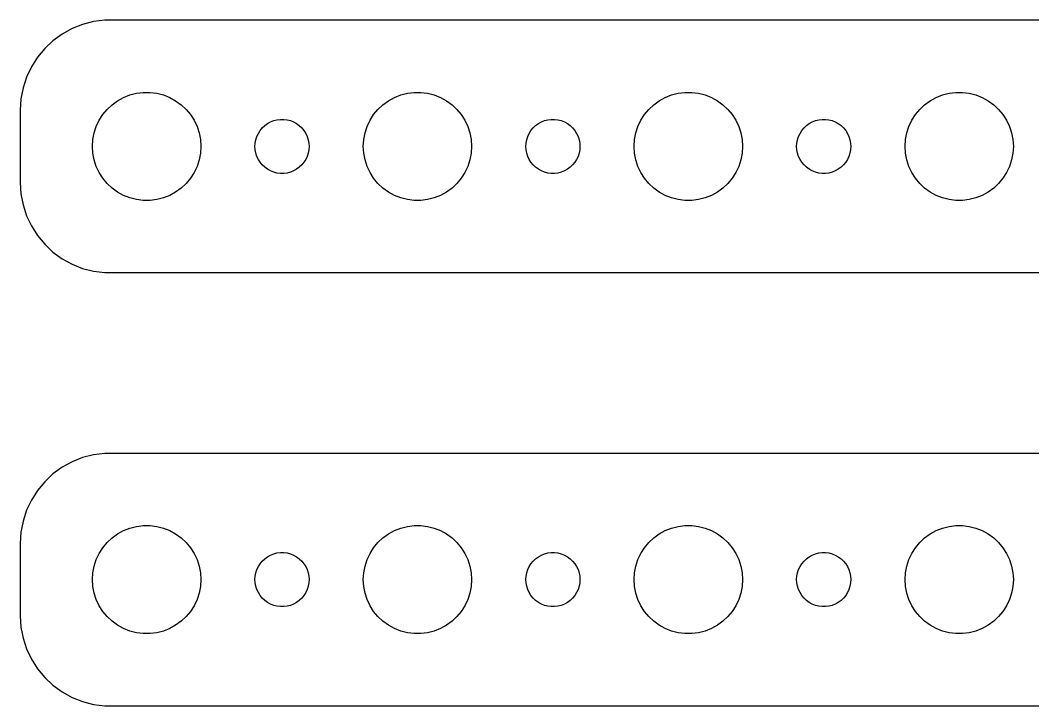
# Model space of a CAD drawing. Header units: metres. Extents: x -224 to 224, y 17 to 55.
# Drawn here: x -224.5 to -168.4, y 17 to 55 of the extents above; entities that cross this region are included whole.
import ezdxf

# ---------------------------------------------------------------- set-up
doc = ezdxf.new("R2010")
doc.units = ezdxf.units.M

msp = doc.modelspace()

# ---------------------------------------------------------------- linework, layer by layer
for p, q in [((-219.814, 54.9901), (-220.437, 54.9114)), ((219.814, 54.9901), (-219.814, 54.9901)), ((-221.629, 54.5241), (-222.179, 54.2216)), ((-221.045, 54.7553), (-221.629, 54.5241)), ((-220.437, 54.9114), (-221.045, 54.7553)), ((-222.687, 53.8526), (-223.145, 53.4227)), ((-222.179, 54.2216), (-222.687, 53.8526)), ((-223.145, 53.4227), (-223.545, 52.9389)), ((-223.545, 52.9389), (-223.882, 52.4088)), ((-223.882, 52.4088), (-224.149, 51.8406)), ((-224.149, 51.8406), (-224.343, 51.2434)), ((-224.343, 51.2434), (-224.461, 50.6267)), ((-224.461, 50.6267), (-224.5, 50)), ((-219.412, 50.3115), (-219.107, 50.533)), ((-219.107, 50.533), (-218.777, 50.7145)), ((-218.777, 50.7145), (-218.427, 50.8532)), ((-218.427, 50.8532), (-218.062, 50.9469)), ((-218.062, 50.9469), (-217.688, 50.9941)), ((-217.688, 50.9941), (-217.312, 50.9941)), ((-217.312, 50.9941), (-216.938, 50.9469)), ((-216.938, 50.9469), (-216.573, 50.8532)), ((-216.573, 50.8532), (-216.223, 50.7145)), ((-216.223, 50.7145), (-215.893, 50.533)), ((-215.893, 50.533), (-215.588, 50.3115)), ((-204.412, 50.3115), (-204.107, 50.533)), ((-204.107, 50.533), (-203.777, 50.7145)), ((-203.777, 50.7145), (-203.427, 50.8532)), ((-203.427, 50.8532), (-203.062, 50.9469)), ((-203.062, 50.9469), (-202.688, 50.9941)), ((-202.688, 50.9941), (-202.312, 50.9941)), ((-202.312, 50.9941), (-201.938, 50.9469)), ((-201.938, 50.9469), (-201.573, 50.8532)), ((-201.573, 50.8532), (-201.223, 50.7145)), ((-201.223, 50.7145), (-200.893, 50.533)), ((-200.893, 50.533), (-200.588, 50.3115)), ((-189.412, 50.3115), (-189.107, 50.533)), ((-189.107, 50.533), (-188.777, 50.7145)), ((-188.777, 50.7145), (-188.427, 50.8532)), ((-188.427, 50.8532), (-188.062, 50.9469)), ((-188.062, 50.9469), (-187.688, 50.9941)), ((-187.688, 50.9941), (-187.312, 50.9941)), ((-187.312, 50.9941), (-186.938, 50.9469)), ((-186.938, 50.9469), (-186.573, 50.8532)), ((-186.573, 50.8532), (-186.223, 50.7145)), ((-186.223, 50.7145), (-185.893, 50.533)), ((-185.893, 50.533), (-185.588, 50.3115)), ((-174.412, 50.3115), (-174.107, 50.533)), ((-174.107, 50.533), (-173.777, 50.7145)), ((-173.777, 50.7145), (-173.427, 50.8532)), ((-173.427, 50.8532), (-173.062, 50.9469)), ((-173.062, 50.9469), (-172.688, 50.9941)), ((-172.688, 50.9941), (-172.312, 50.9941)), ((-172.312, 50.9941), (-171.938, 50.9469)), ((-171.938, 50.9469), (-171.573, 50.8532)), ((-171.573, 50.8532), (-171.223, 50.7145)), ((-171.223, 50.7145), (-170.893, 50.533)), ((-170.893, 50.533), (-170.588, 50.3115)), ((-224.5, 50), (-224.5, 46)), ((-219.927, 49.7634), (-219.687, 50.0536)), ((-219.687, 50.0536), (-219.412, 50.3115)), ((-215.588, 50.3115), (-215.313, 50.0536)), ((-215.313, 50.0536), (-215.073, 49.7634)), ((-204.927, 49.7634), (-204.687, 50.0536)), ((-204.687, 50.0536), (-204.412, 50.3115)), ((-200.588, 50.3115), (-200.313, 50.0536)), ((-200.313, 50.0536), (-200.073, 49.7634)), ((-189.927, 49.7634), (-189.687, 50.0536)), ((-189.687, 50.0536), (-189.412, 50.3115)), ((-185.588, 50.3115), (-185.313, 50.0536)), ((-185.313, 50.0536), (-185.073, 49.7634)), ((-174.927, 49.7634), (-174.687, 50.0536)), ((-174.687, 50.0536), (-174.412, 50.3115)), ((-170.588, 50.3115), (-170.313, 50.0536)), ((-170.313, 50.0536), (-170.073, 49.7634)), ((-220.289, 49.1044), (-220.129, 49.4453)), ((-220.129, 49.4453), (-219.927, 49.7634)), ((-215.073, 49.7634), (-214.871, 49.4453)), ((-214.871, 49.4453), (-214.711, 49.1044)), ((-210.804, 49.2665), (-210.639, 49.3572)), ((-210.639, 49.3572), (-210.464, 49.4266)), ((-210.464, 49.4266), (-210.281, 49.4734)), ((-210.281, 49.4734), (-210.094, 49.497)), ((-210.094, 49.497), (-209.906, 49.497)), ((-209.906, 49.497), (-209.719, 49.4734)), ((-209.719, 49.4734), (-209.536, 49.4266)), ((-209.536, 49.4266), (-209.361, 49.3572)), ((-209.361, 49.3572), (-209.196, 49.2665)), ((-205.289, 49.1044), (-205.129, 49.4453)), ((-205.129, 49.4453), (-204.927, 49.7634)), ((-200.073, 49.7634), (-199.871, 49.4453)), ((-199.871, 49.4453), (-199.711, 49.1044)), ((-195.804, 49.2665), (-195.639, 49.3572)), ((-195.639, 49.3572), (-195.464, 49.4266)), ((-195.464, 49.4266), (-195.281, 49.4734)), ((-195.281, 49.4734), (-195.094, 49.497)), ((-195.094, 49.497), (-194.906, 49.497)), ((-194.906, 49.497), (-194.719, 49.4734)), ((-194.719, 49.4734), (-194.536, 49.4266)), ((-194.536, 49.4266), (-194.361, 49.3572)), ((-194.361, 49.3572), (-194.196, 49.2665)), ((-190.289, 49.1044), (-190.129, 49.4453)), ((-190.129, 49.4453), (-189.927, 49.7634)), ((-185.073, 49.7634), (-184.871, 49.4453)), ((-184.871, 49.4453), (-184.711, 49.1044)), ((-180.804, 49.2665), (-180.639, 49.3572)), ((-180.639, 49.3572), (-180.464, 49.4266)), ((-180.464, 49.4266), (-180.281, 49.4734)), ((-180.281, 49.4734), (-180.094, 49.497)), ((-180.094, 49.497), (-179.906, 49.497)), ((-179.906, 49.497), (-179.719, 49.4734)), ((-179.719, 49.4734), (-179.536, 49.4266)), ((-179.536, 49.4266), (-179.361, 49.3572)), ((-179.361, 49.3572), (-179.196, 49.2665)), ((-175.289, 49.1044), (-175.129, 49.4453)), ((-175.129, 49.4453), (-174.927, 49.7634)), ((-170.073, 49.7634), (-169.871, 49.4453)), ((-169.871, 49.4453), (-169.711, 49.1044)), ((-220.406, 48.7461), (-220.289, 49.1044)), ((-214.711, 49.1044), (-214.594, 48.7461)), ((-211.314, 48.7226), (-211.214, 48.8817)), ((-211.214, 48.8817), (-211.093, 49.0268)), ((-211.093, 49.0268), (-210.956, 49.1558)), ((-210.956, 49.1558), (-210.804, 49.2665)), ((-209.196, 49.2665), (-209.044, 49.1558)), ((-209.044, 49.1558), (-208.907, 49.0268)), ((-208.907, 49.0268), (-208.786, 48.8817)), ((-208.786, 48.8817), (-208.686, 48.7226)), ((-205.406, 48.7461), (-205.289, 49.1044)), ((-199.711, 49.1044), (-199.594, 48.7461)), ((-196.314, 48.7226), (-196.214, 48.8817)), ((-196.214, 48.8817), (-196.093, 49.0268)), ((-196.093, 49.0268), (-195.956, 49.1558)), ((-195.956, 49.1558), (-195.804, 49.2665)), ((-194.196, 49.2665), (-194.044, 49.1558)), ((-194.044, 49.1558), (-193.907, 49.0268)), ((-193.907, 49.0268), (-193.786, 48.8817)), ((-193.786, 48.8817), (-193.686, 48.7226)), ((-190.406, 48.7461), (-190.289, 49.1044)), ((-184.711, 49.1044), (-184.594, 48.7461)), ((-181.314, 48.7226), (-181.214, 48.8817)), ((-181.214, 48.8817), (-181.093, 49.0268)), ((-181.093, 49.0268), (-180.956, 49.1558)), ((-180.956, 49.1558), (-180.804, 49.2665)), ((-179.196, 49.2665), (-179.044, 49.1558)), ((-179.044, 49.1558), (-178.907, 49.0268)), ((-178.907, 49.0268), (-178.786, 48.8817)), ((-178.786, 48.8817), (-178.686, 48.7226)), ((-175.406, 48.7461), (-175.289, 49.1044)), ((-169.711, 49.1044), (-169.594, 48.7461)), ((-220.5, 48), (-220.476, 48.376)), ((-220.476, 48.376), (-220.406, 48.7461)), ((-214.594, 48.7461), (-214.524, 48.376)), ((-214.524, 48.376), (-214.5, 48)), ((-211.488, 48.188), (-211.453, 48.373)), ((-211.453, 48.373), (-211.395, 48.5522)), ((-211.395, 48.5522), (-211.314, 48.7226)), ((-208.686, 48.7226), (-208.605, 48.5522)), ((-208.605, 48.5522), (-208.547, 48.373)), ((-208.547, 48.373), (-208.512, 48.188)), ((-205.5, 48), (-205.476, 48.376)), ((-205.476, 48.376), (-205.406, 48.7461)), ((-199.594, 48.7461), (-199.524, 48.376)), ((-199.524, 48.376), (-199.5, 48)), ((-196.488, 48.188), (-196.453, 48.373)), ((-196.453, 48.373), (-196.395, 48.5522)), ((-196.395, 48.5522), (-196.314, 48.7226)), ((-193.686, 48.7226), (-193.605, 48.5522)), ((-193.605, 48.5522), (-193.547, 48.373)), ((-193.547, 48.373), (-193.512, 48.188)), ((-190.5, 48), (-190.476, 48.376)), ((-190.476, 48.376), (-190.406, 48.7461)), ((-184.594, 48.7461), (-184.524, 48.376)), ((-184.524, 48.376), (-184.5, 48)), ((-181.488, 48.188), (-181.453, 48.373)), ((-181.453, 48.373), (-181.395, 48.5522)), ((-181.395, 48.5522), (-181.314, 48.7226)), ((-178.686, 48.7226), (-178.605, 48.5522)), ((-178.605, 48.5522), (-178.547, 48.373)), ((-178.547, 48.373), (-178.512, 48.188)), ((-175.5, 48), (-175.476, 48.376)), ((-175.476, 48.376), (-175.406, 48.7461)), ((-169.594, 48.7461), (-169.524, 48.376)), ((-169.524, 48.376), (-169.5, 48)), ((-220.476, 47.624), (-220.5, 48)), ((-214.5, 48), (-214.524, 47.624)), ((-211.5, 48), (-211.488, 48.188)), ((-211.488, 47.812), (-211.5, 48)), ((-211.453, 47.627), (-211.488, 47.812)), ((-208.512, 47.812), (-208.547, 47.627)), ((-208.512, 48.188), (-208.5, 48)), ((-208.5, 48), (-208.512, 47.812)), ((-205.476, 47.624), (-205.5, 48)), ((-199.5, 48), (-199.524, 47.624)), ((-196.5, 48), (-196.488, 48.188)), ((-196.488, 47.812), (-196.5, 48)), ((-196.453, 47.627), (-196.488, 47.812)), ((-193.512, 47.812), (-193.547, 47.627)), ((-193.512, 48.188), (-193.5, 48)), ((-193.5, 48), (-193.512, 47.812)), ((-190.476, 47.624), (-190.5, 48)), ((-184.5, 48), (-184.524, 47.624)), ((-181.5, 48), (-181.488, 48.188)), ((-181.488, 47.812), (-181.5, 48)), ((-181.453, 47.627), (-181.488, 47.812)), ((-178.512, 47.812), (-178.547, 47.627)), ((-178.512, 48.188), (-178.5, 48)), ((-178.5, 48), (-178.512, 47.812)), ((-175.476, 47.624), (-175.5, 48)), ((-169.5, 48), (-169.524, 47.624)), ((-220.406, 47.2539), (-220.476, 47.624)), ((-220.289, 46.8956), (-220.406, 47.2539)), ((-214.594, 47.2539), (-214.711, 46.8956)), ((-214.524, 47.624), (-214.594, 47.2539)), ((-211.395, 47.4478), (-211.453, 47.627)), ((-211.314, 47.2774), (-211.395, 47.4478)), ((-211.214, 47.1183), (-211.314, 47.2774)), ((-211.093, 46.9732), (-211.214, 47.1183)), ((-208.786, 47.1183), (-208.907, 46.9732)), ((-208.686, 47.2774), (-208.786, 47.1183)), ((-208.605, 47.4478), (-208.686, 47.2774)), ((-208.547, 47.627), (-208.605, 47.4478)), ((-205.406, 47.2539), (-205.476, 47.624)), ((-205.289, 46.8956), (-205.406, 47.2539)), ((-199.594, 47.2539), (-199.711, 46.8956)), ((-199.524, 47.624), (-199.594, 47.2539)), ((-196.395, 47.4478), (-196.453, 47.627)), ((-196.314, 47.2774), (-196.395, 47.4478)), ((-196.214, 47.1183), (-196.314, 47.2774)), ((-196.093, 46.9732), (-196.214, 47.1183)), ((-193.786, 47.1183), (-193.907, 46.9732)), ((-193.686, 47.2774), (-193.786, 47.1183)), ((-193.605, 47.4478), (-193.686, 47.2774)), ((-193.547, 47.627), (-193.605, 47.4478)), ((-190.406, 47.2539), (-190.476, 47.624)), ((-190.289, 46.8956), (-190.406, 47.2539)), ((-184.594, 47.2539), (-184.711, 46.8956)), ((-184.524, 47.624), (-184.594, 47.2539)), ((-181.395, 47.4478), (-181.453, 47.627)), ((-181.314, 47.2774), (-181.395, 47.4478)), ((-181.214, 47.1183), (-181.314, 47.2774)), ((-181.093, 46.9732), (-181.214, 47.1183)), ((-178.786, 47.1183), (-178.907, 46.9732)), ((-178.686, 47.2774), (-178.786, 47.1183)), ((-178.605, 47.4478), (-178.686, 47.2774)), ((-178.547, 47.627), (-178.605, 47.4478)), ((-175.406, 47.2539), (-175.476, 47.624)), ((-175.289, 46.8956), (-175.406, 47.2539)), ((-169.594, 47.2539), (-169.711, 46.8956)), ((-169.524, 47.624), (-169.594, 47.2539)), ((-220.129, 46.5547), (-220.289, 46.8956)), ((-219.927, 46.2366), (-220.129, 46.5547)), ((-214.871, 46.5547), (-215.073, 46.2366)), ((-214.711, 46.8956), (-214.871, 46.5547)), ((-210.956, 46.8442), (-211.093, 46.9732)), ((-210.804, 46.7335), (-210.956, 46.8442)), ((-210.639, 46.6428), (-210.804, 46.7335)), ((-210.464, 46.5734), (-210.639, 46.6428)), ((-210.281, 46.5266), (-210.464, 46.5734)), ((-209.536, 46.5734), (-209.719, 46.5266)), ((-209.361, 46.6428), (-209.536, 46.5734)), ((-209.196, 46.7335), (-209.361, 46.6428)), ((-209.044, 46.8442), (-209.196, 46.7335)), ((-208.907, 46.9732), (-209.044, 46.8442)), ((-205.129, 46.5547), (-205.289, 46.8956)), ((-204.927, 46.2366), (-205.129, 46.5547)), ((-199.871, 46.5547), (-200.073, 46.2366)), ((-199.711, 46.8956), (-199.871, 46.5547)), ((-195.956, 46.8442), (-196.093, 46.9732)), ((-195.804, 46.7335), (-195.956, 46.8442)), ((-195.639, 46.6428), (-195.804, 46.7335)), ((-195.464, 46.5734), (-195.639, 46.6428)), ((-195.281, 46.5266), (-195.464, 46.5734)), ((-194.536, 46.5734), (-194.719, 46.5266)), ((-194.361, 46.6428), (-194.536, 46.5734)), ((-194.196, 46.7335), (-194.361, 46.6428)), ((-194.044, 46.8442), (-194.196, 46.7335)), ((-193.907, 46.9732), (-194.044, 46.8442)), ((-190.129, 46.5547), (-190.289, 46.8956)), ((-189.927, 46.2366), (-190.129, 46.5547)), ((-184.871, 46.5547), (-185.073, 46.2366)), ((-184.711, 46.8956), (-184.871, 46.5547)), ((-180.956, 46.8442), (-181.093, 46.9732)), ((-180.804, 46.7335), (-180.956, 46.8442)), ((-180.639, 46.6428), (-180.804, 46.7335)), ((-180.464, 46.5734), (-180.639, 46.6428)), ((-180.281, 46.5266), (-180.464, 46.5734)), ((-179.536, 46.5734), (-179.719, 46.5266)), ((-179.361, 46.6428), (-179.536, 46.5734)), ((-179.196, 46.7335), (-179.361, 46.6428)), ((-179.044, 46.8442), (-179.196, 46.7335)), ((-178.907, 46.9732), (-179.044, 46.8442)), ((-175.129, 46.5547), (-175.289, 46.8956)), ((-174.927, 46.2366), (-175.129, 46.5547)), ((-169.871, 46.5547), (-170.073, 46.2366)), ((-169.711, 46.8956), (-169.871, 46.5547)), ((-224.5, 46), (-224.461, 45.3733)), ((-219.687, 45.9464), (-219.927, 46.2366)), ((-215.073, 46.2366), (-215.313, 45.9464)), ((-210.094, 46.503), (-210.281, 46.5266)), ((-209.906, 46.503), (-210.094, 46.503)), ((-209.719, 46.5266), (-209.906, 46.503)), ((-204.687, 45.9464), (-204.927, 46.2366)), ((-200.073, 46.2366), (-200.313, 45.9464)), ((-195.094, 46.503), (-195.281, 46.5266)), ((-194.906, 46.503), (-195.094, 46.503)), ((-194.719, 46.5266), (-194.906, 46.503)), ((-189.687, 45.9464), (-189.927, 46.2366)), ((-185.073, 46.2366), (-185.313, 45.9464)), ((-180.094, 46.503), (-180.281, 46.5266)), ((-179.906, 46.503), (-180.094, 46.503)), ((-179.719, 46.5266), (-179.906, 46.503)), ((-174.687, 45.9464), (-174.927, 46.2366)), ((-170.073, 46.2366), (-170.313, 45.9464)), ((-219.412, 45.6885), (-219.687, 45.9464)), ((-219.107, 45.467), (-219.412, 45.6885)), ((-218.777, 45.2855), (-219.107, 45.467)), ((-215.893, 45.467), (-216.223, 45.2855)), ((-215.588, 45.6885), (-215.893, 45.467)), ((-215.313, 45.9464), (-215.588, 45.6885)), ((-204.412, 45.6885), (-204.687, 45.9464)), ((-204.107, 45.467), (-204.412, 45.6885)), ((-203.777, 45.2855), (-204.107, 45.467)), ((-200.893, 45.467), (-201.223, 45.2855)), ((-200.588, 45.6885), (-200.893, 45.467)), ((-200.313, 45.9464), (-200.588, 45.6885)), ((-189.412, 45.6885), (-189.687, 45.9464)), ((-189.107, 45.467), (-189.412, 45.6885)), ((-188.777, 45.2855), (-189.107, 45.467)), ((-185.893, 45.467), (-186.223, 45.2855)), ((-185.588, 45.6885), (-185.893, 45.467)), ((-185.313, 45.9464), (-185.588, 45.6885)), ((-174.412, 45.6885), (-174.687, 45.9464)), ((-174.107, 45.467), (-174.412, 45.6885)), ((-173.777, 45.2855), (-174.107, 45.467)), ((-170.893, 45.467), (-171.223, 45.2855)), ((-170.588, 45.6885), (-170.893, 45.467)), ((-170.313, 45.9464), (-170.588, 45.6885)), ((-224.461, 45.3733), (-224.343, 44.7566)), ((-218.427, 45.1468), (-218.777, 45.2855)), ((-218.062, 45.0531), (-218.427, 45.1468)), ((-217.688, 45.0059), (-218.062, 45.0531)), ((-217.312, 45.0059), (-217.688, 45.0059)), ((-216.938, 45.0531), (-217.312, 45.0059)), ((-216.573, 45.1468), (-216.938, 45.0531)), ((-216.223, 45.2855), (-216.573, 45.1468)), ((-203.427, 45.1468), (-203.777, 45.2855)), ((-203.062, 45.0531), (-203.427, 45.1468)), ((-202.688, 45.0059), (-203.062, 45.0531)), ((-202.312, 45.0059), (-202.688, 45.0059)), ((-201.938, 45.0531), (-202.312, 45.0059)), ((-201.573, 45.1468), (-201.938, 45.0531)), ((-201.223, 45.2855), (-201.573, 45.1468)), ((-188.427, 45.1468), (-188.777, 45.2855)), ((-188.062, 45.0531), (-188.427, 45.1468)), ((-187.688, 45.0059), (-188.062, 45.0531)), ((-187.312, 45.0059), (-187.688, 45.0059)), ((-186.938, 45.0531), (-187.312, 45.0059)), ((-186.573, 45.1468), (-186.938, 45.0531)), ((-186.223, 45.2855), (-186.573, 45.1468)), ((-173.427, 45.1468), (-173.777, 45.2855)), ((-173.062, 45.0531), (-173.427, 45.1468)), ((-172.688, 45.0059), (-173.062, 45.0531)), ((-172.312, 45.0059), (-172.688, 45.0059)), ((-171.938, 45.0531), (-172.312, 45.0059)), ((-171.573, 45.1468), (-171.938, 45.0531)), ((-171.223, 45.2855), (-171.573, 45.1468)), ((-224.343, 44.7566), (-224.149, 44.1594)), ((-224.149, 44.1594), (-223.882, 43.5912)), ((-223.882, 43.5912), (-223.545, 43.0611)), ((-223.545, 43.0611), (-223.145, 42.5773)), ((-223.145, 42.5773), (-222.687, 42.1474)), ((-222.687, 42.1474), (-222.179, 41.7784)), ((-222.179, 41.7784), (-221.629, 41.4759)), ((-221.629, 41.4759), (-221.045, 41.2447)), ((-221.045, 41.2447), (-220.437, 41.0886)), ((-220.437, 41.0886), (-219.814, 41.0099)), ((-219.814, 41.0099), (219.814, 41.0099)), ((-220.437, 30.9114), (-221.045, 30.7553)), ((-219.814, 30.9901), (-220.437, 30.9114)), ((219.814, 30.9901), (-219.814, 30.9901)), ((-221.629, 30.5241), (-222.179, 30.2216)), ((-221.045, 30.7553), (-221.629, 30.5241)), ((-222.687, 29.8526), (-223.145, 29.4227)), ((-222.179, 30.2216), (-222.687, 29.8526)), ((-223.145, 29.4227), (-223.545, 28.9389)), ((-223.545, 28.9389), (-223.882, 28.4088)), ((-223.882, 28.4088), (-224.149, 27.8406)), ((-224.149, 27.8406), (-224.343, 27.2434)), ((-224.343, 27.2434), (-224.461, 26.6267)), ((-218.427, 26.8532), (-218.062, 26.9469)), ((-218.062, 26.9469), (-217.688, 26.9941)), ((-217.688, 26.9941), (-217.312, 26.9941)), ((-217.312, 26.9941), (-216.938, 26.9469)), ((-216.938, 26.9469), (-216.573, 26.8532)), ((-203.427, 26.8532), (-203.062, 26.9469)), ((-203.062, 26.9469), (-202.688, 26.9941)), ((-202.688, 26.9941), (-202.312, 26.9941)), ((-202.312, 26.9941), (-201.938, 26.9469)), ((-201.938, 26.9469), (-201.573, 26.8532)), ((-188.427, 26.8532), (-188.062, 26.9469)), ((-188.062, 26.9469), (-187.688, 26.9941)), ((-187.688, 26.9941), (-187.312, 26.9941)), ((-187.312, 26.9941), (-186.938, 26.9469)), ((-186.938, 26.9469), (-186.573, 26.8532)), ((-173.427, 26.8532), (-173.062, 26.9469)), ((-173.062, 26.9469), (-172.688, 26.9941)), ((-172.688, 26.9941), (-172.312, 26.9941)), ((-172.312, 26.9941), (-171.938, 26.9469)), ((-171.938, 26.9469), (-171.573, 26.8532)), ((-224.461, 26.6267), (-224.5, 26)), ((-219.412, 26.3115), (-219.107, 26.533)), ((-219.107, 26.533), (-218.777, 26.7145)), ((-218.777, 26.7145), (-218.427, 26.8532)), ((-216.573, 26.8532), (-216.223, 26.7145)), ((-216.223, 26.7145), (-215.893, 26.533)), ((-215.893, 26.533), (-215.588, 26.3115)), ((-204.412, 26.3115), (-204.107, 26.533)), ((-204.107, 26.533), (-203.777, 26.7145)), ((-203.777, 26.7145), (-203.427, 26.8532)), ((-201.573, 26.8532), (-201.223, 26.7145)), ((-201.223, 26.7145), (-200.893, 26.533)), ((-200.893, 26.533), (-200.588, 26.3115)), ((-189.412, 26.3115), (-189.107, 26.533)), ((-189.107, 26.533), (-188.777, 26.7145)), ((-188.777, 26.7145), (-188.427, 26.8532)), ((-186.573, 26.8532), (-186.223, 26.7145)), ((-186.223, 26.7145), (-185.893, 26.533)), ((-185.893, 26.533), (-185.588, 26.3115)), ((-174.412, 26.3115), (-174.107, 26.533)), ((-174.107, 26.533), (-173.777, 26.7145)), ((-173.777, 26.7145), (-173.427, 26.8532)), ((-171.573, 26.8532), (-171.223, 26.7145)), ((-171.223, 26.7145), (-170.893, 26.533)), ((-170.893, 26.533), (-170.588, 26.3115)), ((-224.5, 26), (-224.5, 22)), ((-219.927, 25.7634), (-219.687, 26.0536)), ((-219.687, 26.0536), (-219.412, 26.3115)), ((-215.588, 26.3115), (-215.313, 26.0536)), ((-215.313, 26.0536), (-215.073, 25.7634)), ((-204.927, 25.7634), (-204.687, 26.0536)), ((-204.687, 26.0536), (-204.412, 26.3115)), ((-200.588, 26.3115), (-200.313, 26.0536)), ((-200.313, 26.0536), (-200.073, 25.7634)), ((-189.927, 25.7634), (-189.687, 26.0536)), ((-189.687, 26.0536), (-189.412, 26.3115)), ((-185.588, 26.3115), (-185.313, 26.0536)), ((-185.313, 26.0536), (-185.073, 25.7634)), ((-174.927, 25.7634), (-174.687, 26.0536)), ((-174.687, 26.0536), (-174.412, 26.3115)), ((-170.588, 26.3115), (-170.313, 26.0536)), ((-170.313, 26.0536), (-170.073, 25.7634)), ((-220.289, 25.1044), (-220.129, 25.4453)), ((-220.129, 25.4453), (-219.927, 25.7634)), ((-215.073, 25.7634), (-214.871, 25.4453)), ((-214.871, 25.4453), (-214.711, 25.1044)), ((-210.956, 25.1558), (-210.804, 25.2665)), ((-210.804, 25.2665), (-210.639, 25.3572)), ((-210.639, 25.3572), (-210.464, 25.4266)), ((-210.464, 25.4266), (-210.281, 25.4734)), ((-210.281, 25.4734), (-210.094, 25.497)), ((-210.094, 25.497), (-209.906, 25.497)), ((-209.906, 25.497), (-209.719, 25.4734)), ((-209.719, 25.4734), (-209.536, 25.4266)), ((-209.536, 25.4266), (-209.361, 25.3572)), ((-209.361, 25.3572), (-209.196, 25.2665)), ((-209.196, 25.2665), (-209.044, 25.1558)), ((-205.289, 25.1044), (-205.129, 25.4453)), ((-205.129, 25.4453), (-204.927, 25.7634)), ((-200.073, 25.7634), (-199.871, 25.4453)), ((-199.871, 25.4453), (-199.711, 25.1044)), ((-195.956, 25.1558), (-195.804, 25.2665)), ((-195.804, 25.2665), (-195.639, 25.3572)), ((-195.639, 25.3572), (-195.464, 25.4266)), ((-195.464, 25.4266), (-195.281, 25.4734)), ((-195.281, 25.4734), (-195.094, 25.497)), ((-195.094, 25.497), (-194.906, 25.497)), ((-194.906, 25.497), (-194.719, 25.4734)), ((-194.719, 25.4734), (-194.536, 25.4266)), ((-194.536, 25.4266), (-194.361, 25.3572)), ((-194.361, 25.3572), (-194.196, 25.2665)), ((-194.196, 25.2665), (-194.044, 25.1558)), ((-190.289, 25.1044), (-190.129, 25.4453)), ((-190.129, 25.4453), (-189.927, 25.7634)), ((-185.073, 25.7634), (-184.871, 25.4453)), ((-184.871, 25.4453), (-184.711, 25.1044)), ((-180.956, 25.1558), (-180.804, 25.2665)), ((-180.804, 25.2665), (-180.639, 25.3572)), ((-180.639, 25.3572), (-180.464, 25.4266)), ((-180.464, 25.4266), (-180.281, 25.4734)), ((-180.281, 25.4734), (-180.094, 25.497)), ((-180.094, 25.497), (-179.906, 25.497)), ((-179.906, 25.497), (-179.719, 25.4734)), ((-179.719, 25.4734), (-179.536, 25.4266)), ((-179.536, 25.4266), (-179.361, 25.3572)), ((-179.361, 25.3572), (-179.196, 25.2665)), ((-179.196, 25.2665), (-179.044, 25.1558)), ((-175.289, 25.1044), (-175.129, 25.4453)), ((-175.129, 25.4453), (-174.927, 25.7634)), ((-170.073, 25.7634), (-169.871, 25.4453)), ((-169.871, 25.4453), (-169.711, 25.1044)), ((-220.476, 24.376), (-220.406, 24.7461)), ((-220.406, 24.7461), (-220.289, 25.1044)), ((-214.711, 25.1044), (-214.594, 24.7461)), ((-214.594, 24.7461), (-214.524, 24.376)), ((-211.395, 24.5522), (-211.314, 24.7226)), ((-211.314, 24.7226), (-211.214, 24.8817)), ((-211.214, 24.8817), (-211.093, 25.0268)), ((-211.093, 25.0268), (-210.956, 25.1558)), ((-209.044, 25.1558), (-208.907, 25.0268)), ((-208.907, 25.0268), (-208.786, 24.8817)), ((-208.786, 24.8817), (-208.686, 24.7226)), ((-208.686, 24.7226), (-208.605, 24.5522)), ((-205.476, 24.376), (-205.406, 24.7461)), ((-205.406, 24.7461), (-205.289, 25.1044)), ((-199.711, 25.1044), (-199.594, 24.7461)), ((-199.594, 24.7461), (-199.524, 24.376)), ((-196.395, 24.5522), (-196.314, 24.7226)), ((-196.314, 24.7226), (-196.214, 24.8817)), ((-196.214, 24.8817), (-196.093, 25.0268)), ((-196.093, 25.0268), (-195.956, 25.1558)), ((-194.044, 25.1558), (-193.907, 25.0268)), ((-193.907, 25.0268), (-193.786, 24.8817)), ((-193.786, 24.8817), (-193.686, 24.7226)), ((-193.686, 24.7226), (-193.605, 24.5522)), ((-190.476, 24.376), (-190.406, 24.7461)), ((-190.406, 24.7461), (-190.289, 25.1044)), ((-184.711, 25.1044), (-184.594, 24.7461)), ((-184.594, 24.7461), (-184.524, 24.376)), ((-181.395, 24.5522), (-181.314, 24.7226)), ((-181.314, 24.7226), (-181.214, 24.8817)), ((-181.214, 24.8817), (-181.093, 25.0268)), ((-181.093, 25.0268), (-180.956, 25.1558)), ((-179.044, 25.1558), (-178.907, 25.0268)), ((-178.907, 25.0268), (-178.786, 24.8817)), ((-178.786, 24.8817), (-178.686, 24.7226)), ((-178.686, 24.7226), (-178.605, 24.5522)), ((-175.476, 24.376), (-175.406, 24.7461)), ((-175.406, 24.7461), (-175.289, 25.1044)), ((-169.711, 25.1044), (-169.594, 24.7461)), ((-169.594, 24.7461), (-169.524, 24.376)), ((-220.5, 24), (-220.476, 24.376)), ((-214.524, 24.376), (-214.5, 24)), ((-211.5, 24), (-211.488, 24.188)), ((-211.488, 24.188), (-211.453, 24.373)), ((-211.453, 24.373), (-211.395, 24.5522)), ((-208.605, 24.5522), (-208.547, 24.373)), ((-208.547, 24.373), (-208.512, 24.188)), ((-208.512, 24.188), (-208.5, 24)), ((-205.5, 24), (-205.476, 24.376)), ((-199.524, 24.376), (-199.5, 24)), ((-196.5, 24), (-196.488, 24.188)), ((-196.488, 24.188), (-196.453, 24.373)), ((-196.453, 24.373), (-196.395, 24.5522)), ((-193.605, 24.5522), (-193.547, 24.373)), ((-193.547, 24.373), (-193.512, 24.188)), ((-193.512, 24.188), (-193.5, 24)), ((-190.5, 24), (-190.476, 24.376)), ((-184.524, 24.376), (-184.5, 24)), ((-181.5, 24), (-181.488, 24.188)), ((-181.488, 24.188), (-181.453, 24.373)), ((-181.453, 24.373), (-181.395, 24.5522)), ((-178.605, 24.5522), (-178.547, 24.373)), ((-178.547, 24.373), (-178.512, 24.188)), ((-178.512, 24.188), (-178.5, 24)), ((-175.5, 24), (-175.476, 24.376)), ((-169.524, 24.376), (-169.5, 24)), ((-220.476, 23.624), (-220.5, 24)), ((-220.406, 23.2539), (-220.476, 23.624)), ((-214.524, 23.624), (-214.594, 23.2539)), ((-214.5, 24), (-214.524, 23.624)), ((-211.488, 23.812), (-211.5, 24)), ((-211.453, 23.627), (-211.488, 23.812)), ((-211.395, 23.4478), (-211.453, 23.627)), ((-208.547, 23.627), (-208.605, 23.4478)), ((-208.512, 23.812), (-208.547, 23.627)), ((-208.5, 24), (-208.512, 23.812)), ((-205.476, 23.624), (-205.5, 24)), ((-205.406, 23.2539), (-205.476, 23.624)), ((-199.524, 23.624), (-199.594, 23.2539)), ((-199.5, 24), (-199.524, 23.624)), ((-196.488, 23.812), (-196.5, 24)), ((-196.453, 23.627), (-196.488, 23.812)), ((-196.395, 23.4478), (-196.453, 23.627)), ((-193.547, 23.627), (-193.605, 23.4478)), ((-193.512, 23.812), (-193.547, 23.627)), ((-193.5, 24), (-193.512, 23.812)), ((-190.476, 23.624), (-190.5, 24)), ((-190.406, 23.2539), (-190.476, 23.624)), ((-184.524, 23.624), (-184.594, 23.2539)), ((-184.5, 24), (-184.524, 23.624)), ((-181.488, 23.812), (-181.5, 24)), ((-181.453, 23.627), (-181.488, 23.812)), ((-181.395, 23.4478), (-181.453, 23.627)), ((-178.547, 23.627), (-178.605, 23.4478)), ((-178.512, 23.812), (-178.547, 23.627)), ((-178.5, 24), (-178.512, 23.812)), ((-175.476, 23.624), (-175.5, 24)), ((-175.406, 23.2539), (-175.476, 23.624)), ((-169.524, 23.624), (-169.594, 23.2539)), ((-169.5, 24), (-169.524, 23.624)), ((-220.289, 22.8956), (-220.406, 23.2539)), ((-214.594, 23.2539), (-214.711, 22.8956)), ((-211.314, 23.2774), (-211.395, 23.4478)), ((-211.214, 23.1183), (-211.314, 23.2774)), ((-211.093, 22.9732), (-211.214, 23.1183)), ((-208.786, 23.1183), (-208.907, 22.9732)), ((-208.686, 23.2774), (-208.786, 23.1183)), ((-208.605, 23.4478), (-208.686, 23.2774)), ((-205.289, 22.8956), (-205.406, 23.2539)), ((-199.594, 23.2539), (-199.711, 22.8956)), ((-196.314, 23.2774), (-196.395, 23.4478)), ((-196.214, 23.1183), (-196.314, 23.2774)), ((-196.093, 22.9732), (-196.214, 23.1183)), ((-193.786, 23.1183), (-193.907, 22.9732)), ((-193.686, 23.2774), (-193.786, 23.1183)), ((-193.605, 23.4478), (-193.686, 23.2774)), ((-190.289, 22.8956), (-190.406, 23.2539)), ((-184.594, 23.2539), (-184.711, 22.8956)), ((-181.314, 23.2774), (-181.395, 23.4478)), ((-181.214, 23.1183), (-181.314, 23.2774)), ((-181.093, 22.9732), (-181.214, 23.1183)), ((-178.786, 23.1183), (-178.907, 22.9732)), ((-178.686, 23.2774), (-178.786, 23.1183)), ((-178.605, 23.4478), (-178.686, 23.2774)), ((-175.289, 22.8956), (-175.406, 23.2539)), ((-169.594, 23.2539), (-169.711, 22.8956)), ((-220.129, 22.5547), (-220.289, 22.8956)), ((-219.927, 22.2366), (-220.129, 22.5547)), ((-214.871, 22.5547), (-215.073, 22.2366)), ((-214.711, 22.8956), (-214.871, 22.5547)), ((-210.956, 22.8442), (-211.093, 22.9732)), ((-210.804, 22.7335), (-210.956, 22.8442)), ((-210.639, 22.6428), (-210.804, 22.7335)), ((-210.464, 22.5734), (-210.639, 22.6428)), ((-210.281, 22.5266), (-210.464, 22.5734)), ((-210.094, 22.503), (-210.281, 22.5266)), ((-209.906, 22.503), (-210.094, 22.503)), ((-209.719, 22.5266), (-209.906, 22.503)), ((-209.536, 22.5734), (-209.719, 22.5266)), ((-209.361, 22.6428), (-209.536, 22.5734)), ((-209.196, 22.7335), (-209.361, 22.6428)), ((-209.044, 22.8442), (-209.196, 22.7335)), ((-208.907, 22.9732), (-209.044, 22.8442)), ((-205.129, 22.5547), (-205.289, 22.8956)), ((-204.927, 22.2366), (-205.129, 22.5547)), ((-199.871, 22.5547), (-200.073, 22.2366)), ((-199.711, 22.8956), (-199.871, 22.5547)), ((-195.956, 22.8442), (-196.093, 22.9732)), ((-195.804, 22.7335), (-195.956, 22.8442)), ((-195.639, 22.6428), (-195.804, 22.7335)), ((-195.464, 22.5734), (-195.639, 22.6428)), ((-195.281, 22.5266), (-195.464, 22.5734)), ((-195.094, 22.503), (-195.281, 22.5266)), ((-194.906, 22.503), (-195.094, 22.503)), ((-194.719, 22.5266), (-194.906, 22.503)), ((-194.536, 22.5734), (-194.719, 22.5266)), ((-194.361, 22.6428), (-194.536, 22.5734)), ((-194.196, 22.7335), (-194.361, 22.6428)), ((-194.044, 22.8442), (-194.196, 22.7335)), ((-193.907, 22.9732), (-194.044, 22.8442)), ((-190.129, 22.5547), (-190.289, 22.8956)), ((-189.927, 22.2366), (-190.129, 22.5547)), ((-184.871, 22.5547), (-185.073, 22.2366)), ((-184.711, 22.8956), (-184.871, 22.5547)), ((-180.956, 22.8442), (-181.093, 22.9732)), ((-180.804, 22.7335), (-180.956, 22.8442)), ((-180.639, 22.6428), (-180.804, 22.7335)), ((-180.464, 22.5734), (-180.639, 22.6428)), ((-180.281, 22.5266), (-180.464, 22.5734)), ((-180.094, 22.503), (-180.281, 22.5266)), ((-179.906, 22.503), (-180.094, 22.503)), ((-179.719, 22.5266), (-179.906, 22.503)), ((-179.536, 22.5734), (-179.719, 22.5266)), ((-179.361, 22.6428), (-179.536, 22.5734)), ((-179.196, 22.7335), (-179.361, 22.6428)), ((-179.044, 22.8442), (-179.196, 22.7335)), ((-178.907, 22.9732), (-179.044, 22.8442)), ((-175.129, 22.5547), (-175.289, 22.8956)), ((-174.927, 22.2366), (-175.129, 22.5547)), ((-169.871, 22.5547), (-170.073, 22.2366)), ((-169.711, 22.8956), (-169.871, 22.5547)), ((-224.5, 22), (-224.461, 21.3733)), ((-219.687, 21.9464), (-219.927, 22.2366)), ((-219.412, 21.6885), (-219.687, 21.9464)), ((-215.313, 21.9464), (-215.588, 21.6885)), ((-215.073, 22.2366), (-215.313, 21.9464)), ((-204.687, 21.9464), (-204.927, 22.2366)), ((-204.412, 21.6885), (-204.687, 21.9464)), ((-200.313, 21.9464), (-200.588, 21.6885)), ((-200.073, 22.2366), (-200.313, 21.9464)), ((-189.687, 21.9464), (-189.927, 22.2366)), ((-189.412, 21.6885), (-189.687, 21.9464)), ((-185.313, 21.9464), (-185.588, 21.6885)), ((-185.073, 22.2366), (-185.313, 21.9464)), ((-174.687, 21.9464), (-174.927, 22.2366)), ((-174.412, 21.6885), (-174.687, 21.9464)), ((-170.313, 21.9464), (-170.588, 21.6885)), ((-170.073, 22.2366), (-170.313, 21.9464)), ((-224.461, 21.3733), (-224.343, 20.7566)), ((-219.107, 21.467), (-219.412, 21.6885)), ((-218.777, 21.2855), (-219.107, 21.467)), ((-215.893, 21.467), (-216.223, 21.2855)), ((-215.588, 21.6885), (-215.893, 21.467)), ((-204.107, 21.467), (-204.412, 21.6885)), ((-203.777, 21.2855), (-204.107, 21.467)), ((-200.893, 21.467), (-201.223, 21.2855)), ((-200.588, 21.6885), (-200.893, 21.467)), ((-189.107, 21.467), (-189.412, 21.6885)), ((-188.777, 21.2855), (-189.107, 21.467)), ((-185.893, 21.467), (-186.223, 21.2855)), ((-185.588, 21.6885), (-185.893, 21.467)), ((-174.107, 21.467), (-174.412, 21.6885)), ((-173.777, 21.2855), (-174.107, 21.467)), ((-170.893, 21.467), (-171.223, 21.2855)), ((-170.588, 21.6885), (-170.893, 21.467)), ((-224.343, 20.7566), (-224.149, 20.1594)), ((-218.427, 21.1468), (-218.777, 21.2855)), ((-218.062, 21.0531), (-218.427, 21.1468)), ((-217.688, 21.0059), (-218.062, 21.0531)), ((-217.312, 21.0059), (-217.688, 21.0059)), ((-216.938, 21.0531), (-217.312, 21.0059)), ((-216.573, 21.1468), (-216.938, 21.0531)), ((-216.223, 21.2855), (-216.573, 21.1468)), ((-203.427, 21.1468), (-203.777, 21.2855)), ((-203.062, 21.0531), (-203.427, 21.1468)), ((-202.688, 21.0059), (-203.062, 21.0531)), ((-202.312, 21.0059), (-202.688, 21.0059)), ((-201.938, 21.0531), (-202.312, 21.0059)), ((-201.573, 21.1468), (-201.938, 21.0531)), ((-201.223, 21.2855), (-201.573, 21.1468)), ((-188.427, 21.1468), (-188.777, 21.2855)), ((-188.062, 21.0531), (-188.427, 21.1468)), ((-187.688, 21.0059), (-188.062, 21.0531)), ((-187.312, 21.0059), (-187.688, 21.0059)), ((-186.938, 21.0531), (-187.312, 21.0059)), ((-186.573, 21.1468), (-186.938, 21.0531)), ((-186.223, 21.2855), (-186.573, 21.1468)), ((-173.427, 21.1468), (-173.777, 21.2855)), ((-173.062, 21.0531), (-173.427, 21.1468)), ((-172.688, 21.0059), (-173.062, 21.0531)), ((-172.312, 21.0059), (-172.688, 21.0059)), ((-171.938, 21.0531), (-172.312, 21.0059)), ((-171.573, 21.1468), (-171.938, 21.0531)), ((-171.223, 21.2855), (-171.573, 21.1468)), ((-224.149, 20.1594), (-223.882, 19.5912)), ((-223.882, 19.5912), (-223.545, 19.0611)), ((-223.545, 19.0611), (-223.145, 18.5773)), ((-223.145, 18.5773), (-222.687, 18.1474)), ((-222.687, 18.1474), (-222.179, 17.7784)), ((-222.179, 17.7784), (-221.629, 17.4759)), ((-221.629, 17.4759), (-221.045, 17.2447)), ((-221.045, 17.2447), (-220.437, 17.0886)), ((-220.437, 17.0886), (-219.814, 17.0099)), ((-219.814, 17.0099), (219.814, 17.0099))]:
    msp.add_line(p, q)

doc.saveas('drawing.dxf')
